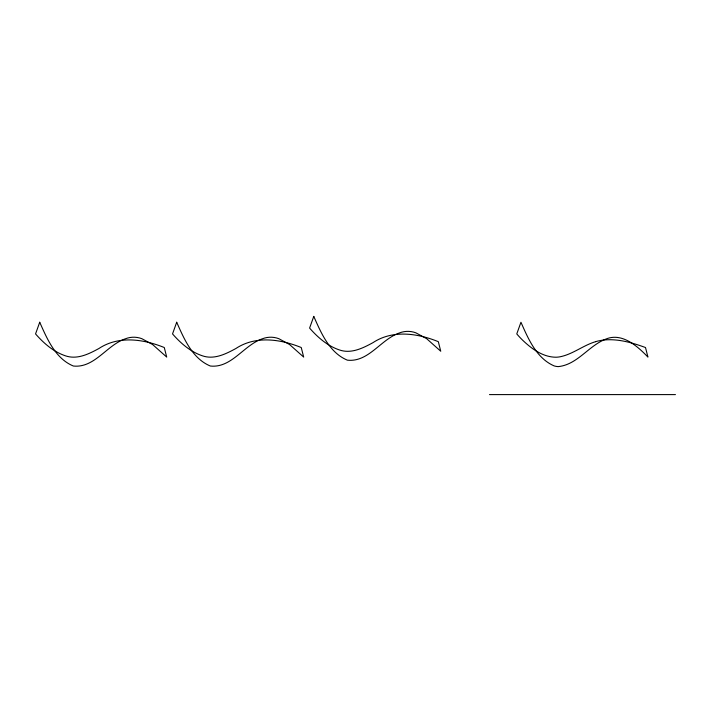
<?xml version="1.0" encoding="UTF-8"?>
<svg xmlns="http://www.w3.org/2000/svg" width="711" height="711" viewBox="0 0 711 711"><rect width="100%" height="100%" fill="white"/><g stroke="black" fill="none" stroke-linecap="round" stroke-linejoin="round"><path stroke-width="1.07" d="M595.569 341.689C583.189 345.368 572.888 354.211 560.108 356.78A26.982 26.982 0 0 1 555.958 357.224C542.991 357.144 531.846 348.95 522.834 340.391A96.136 96.136 0 0 1 516.773 333.921L520.95 322.252C528.246 338.783 536.458 358.211 554.065 365.872A16.282 16.282 0 0 0 558.268 366.609C577.341 364.699 588.441 345.893 605.612 339.183C621.885 332.17 637.394 346.106 647.925 357.073L645.499 347.528C633.181 343.049 620.241 339.191 606.998 339.787A48.401 48.401 0 0 0 595.569 341.662M489.479 394.596L675.45 394.596M39.727 322.252L35.55 333.921C43.753 343.297 53.574 351.892 65.581 355.864C77.215 359.828 88.848 353.989 98.891 348.523C118.621 335.432 143.533 339.103 164.277 347.528L166.703 357.073L152.598 344.524L141.88 338.703A22.823 22.823 0 0 0 125.305 338.827C106.677 345.119 94.599 368.28 73.357 366.023C55.414 358.602 47.113 338.898 39.727 322.252M176.701 322.252L172.533 333.921C180.727 343.297 190.557 351.892 202.564 355.864C214.198 359.828 225.822 353.989 235.865 348.523C255.605 335.432 280.507 339.103 301.251 347.528L303.677 357.073L289.573 344.524L278.854 338.703A22.823 22.823 0 0 0 262.288 338.827C243.651 345.19 231.573 368.298 210.34 366.023C192.388 358.602 184.087 338.898 176.701 322.252M313.773 316.404L309.596 328.082C317.799 337.449 327.62 346.044 339.627 350.016C351.261 353.989 362.886 348.141 372.928 342.684C392.668 329.593 417.57 333.263 438.323 341.68L440.74 351.225L426.644 338.676L415.926 332.855A22.823 22.823 0 0 0 399.351 332.979C380.723 339.351 368.636 362.45 347.403 360.175C329.451 352.754 321.159 333.059 313.773 316.404"/></g></svg>
